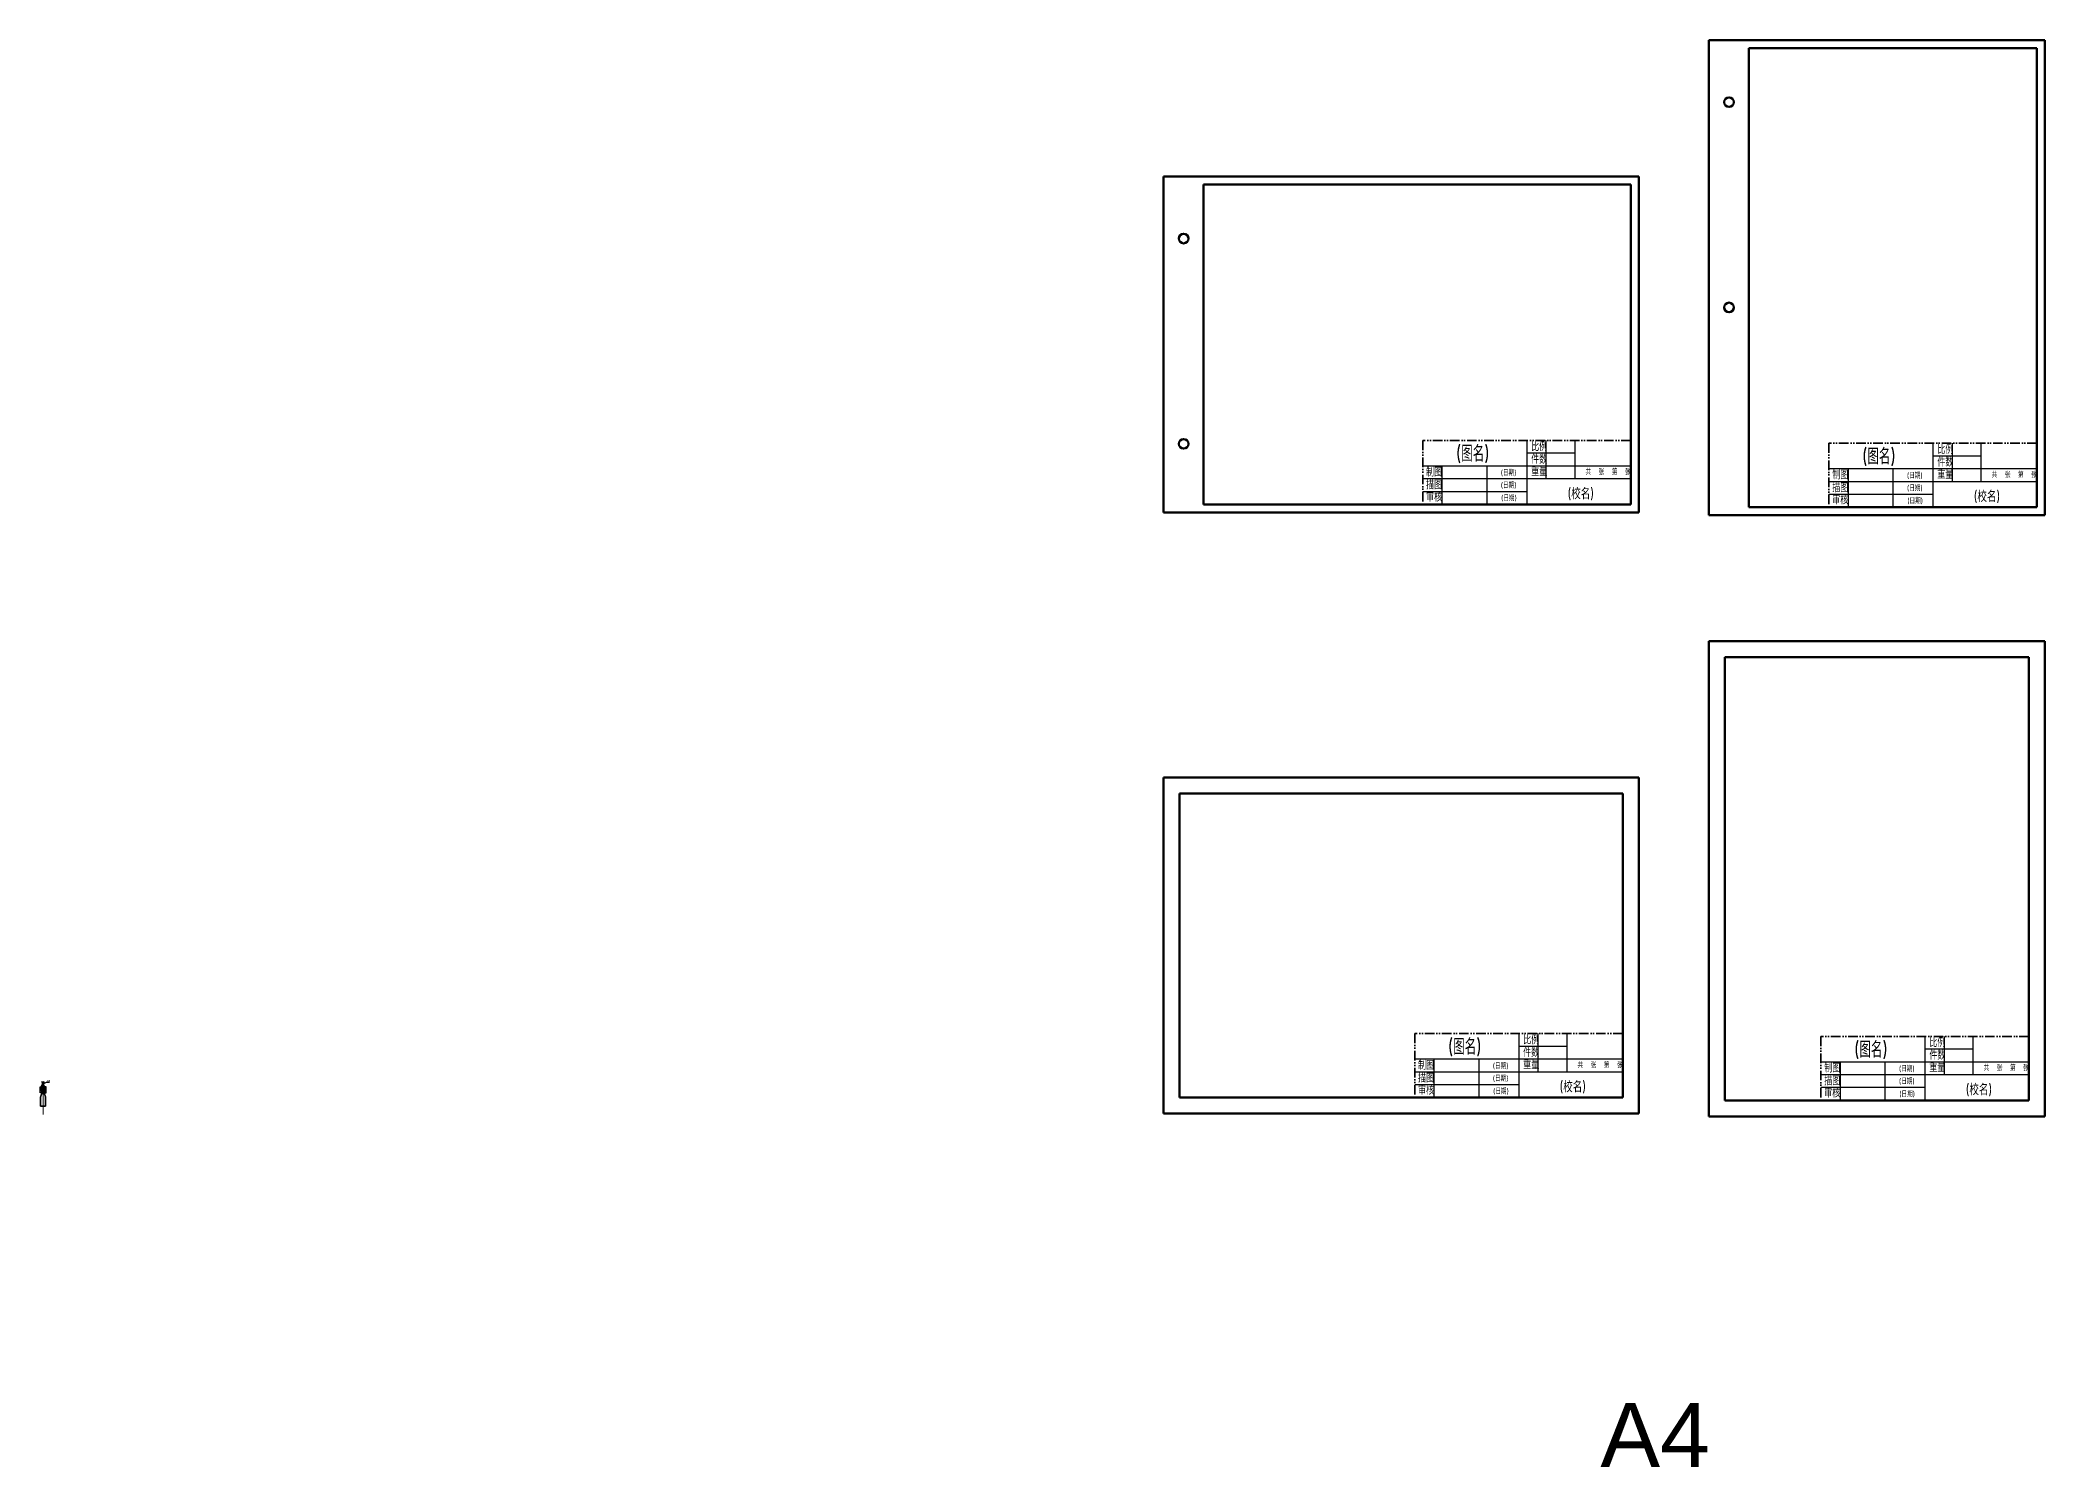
# Model space of a CAD drawing. Header units: millimetres. Extents: x -250 to 15572, y -1077 to 1720.
# Drawn here: x -250 to 1003, y -734 to 157 of the extents above; entities that cross this region are included whole.
import ezdxf

# ---------------------------------------------------------------- set-up
doc = ezdxf.new("R2010")
doc.units = ezdxf.units.MM
doc.header["$LTSCALE"] = 0.5
doc.linetypes.add('ACAD_ISO12W100', pattern=[21, 12, -3, 0, -3, 0, -3])
doc.linetypes.add('CENTER', pattern=[50.8, 31.75, -6.35, 6.35, -6.35])
doc.layers.get('0').update_dxf_attribs({"lineweight": 40})
for name, color, linetype, lineweight in [('中心线', 1, 'CENTER', 9), ('图框线', 7, 'Continuous', 100), ('粗双点画线', 7, 'ACAD_ISO12W100', 35), ('细实线', 1, 'Continuous', 25)]:
    doc.layers.add(name, color=color, linetype=linetype, lineweight=lineweight)
doc.styles.add('10#', font='gbenor.shx', dxfattribs={"height": 3.5, "bigfont": 'gbcbig.shx'})
doc.styles.add('3.5#', font='gbenor.shx', dxfattribs={"height": 3.5, "bigfont": 'gbcbig.shx'})
doc.styles.add('5#', font='gbenor.shx', dxfattribs={"height": 5, "bigfont": 'gbcbig.shx'})
doc.styles.add('7#', font='gbenor.shx', dxfattribs={"height": 7, "bigfont": 'gbcbig.shx'})
doc.styles.add('dim', font='gbeitc.shx', dxfattribs={"bigfont": 'gbcbig.shx'})

# ---------------------------------------------------------------- blocks, each defined once
blk = doc.blocks.new('标题栏')
at = {"layer": '粗双点画线'}
for p, q in [((-130, 40), (-130, 0)), ((0, 40), (-130, 40))]:
    blk.add_line(p, q, dxfattribs=at)
at = {"layer": '细实线'}
for p, q in [((-65, 40), (-65, 0)), ((-53, 40), (-53, 16)), ((-35, 40), (-35, 16)), ((-35, 32), (-65, 32)), ((0, 24), (-130, 24)), ((0, 16), (-130, 16)), ((-118, 24), (-118, 0)), ((-90, 24), (-90, 0)), ((-65, 8), (-130, 8))]:
    blk.add_line(p, q, dxfattribs=at)
at = {"layer": '细实线', "attachment_point": 1}
for s, insert, char_height, width, style in [('(图名)', (-109.1, 36.8), 10, 20.306, '10#'), ('比例', (-62.2, 38.4), 5, 16.537, '5#'), ('件数', (-62.2, 30.5), 5, 16.537, '5#'), ('制图', (-127.9, 22.5), 5, 16.537, '5#'), ('描图', (-127.9, 14.5), 5, 16.537, '5#'), ('(日期)', (-81.2, 21.5), 3.5, 21.907, '3.5#'), ('(日期)', (-81.2, 13.7), 3.5, 21.907, '3.5#'), ('重量', (-62.2, 22.9), 5, 16.537, '5#'), ('共  张  第  张', (-28.3, 22), 3.5, 44.962, '3.5#'), ('审核', (-127.9, 6.9), 5, 16.537, '5#'), ('(日期)', (-81, 5.7), 3.5, 21.907, '3.5#'), ('(校名)', (-39.4, 10.3), 7, 18.14, '7#')]:
    blk.add_mtext(s, dxfattribs=dict(at, insert=insert, char_height=char_height, width=width, style=style))
blk = doc.blocks.new('a4-1')
for p, q in [((0, 210), (0, 0)), ((297, 210), (0, 210)), ((297, 0), (297, 210)), ((0, 0), (297, 0))]:
    blk.add_line(p, q)
for centre in [(12.6, 171.2), (12.6, 42.9)]:
    blk.add_circle(centre, 3.01)
at = {"layer": '图框线'}
for p, q in [((25, 205), (25, 5)), ((292, 205), (25, 205)), ((292, 5), (292, 205)), ((25, 5), (292, 5))]:
    blk.add_line(p, q, dxfattribs=at)
blk.add_blockref('标题栏', (292, 5), dxfattribs=at)
blk = doc.blocks.new('a4-2')
for p, q in [((0, 297), (0, 0)), ((210, 297), (0, 297)), ((210, 0), (210, 297)), ((0, 0), (210, 0))]:
    blk.add_line(p, q)
for centre in [(12.6, 258.2), (12.6, 129.9)]:
    blk.add_circle(centre, 3.01)
at = {"layer": '图框线'}
for p, q in [((205, 292), (25, 292)), ((25, 292), (25, 5)), ((205, 5), (205, 292)), ((25, 5), (205, 5))]:
    blk.add_line(p, q, dxfattribs=at)
blk.add_blockref('标题栏', (205, 5), dxfattribs=at)
blk = doc.blocks.new('a4-3')
for p, q in [((297, 210), (0, 210)), ((0, 210), (0, 0)), ((297, 0), (297, 210)), ((0, 0), (297, 0))]:
    blk.add_line(p, q)
at = {"layer": '图框线'}
for p, q in [((287, 200), (10, 200)), ((10, 200), (10, 10)), ((287, 10), (287, 200)), ((10, 10), (287, 10))]:
    blk.add_line(p, q, dxfattribs=at)
blk.add_blockref('标题栏', (287, 10), dxfattribs=at)
blk = doc.blocks.new('a4-4')
for p, q in [((210, 297), (0, 297)), ((0, 297), (0, 0)), ((210, 0), (210, 297)), ((0, 0), (210, 0))]:
    blk.add_line(p, q)
at = {"layer": '图框线'}
for p, q in [((200, 287), (10, 287)), ((10, 287), (10, 10)), ((200, 10), (200, 287)), ((10, 10), (200, 10))]:
    blk.add_line(p, q, dxfattribs=at)
blk.add_blockref('标题栏', (200, 10), dxfattribs=at)

msp = doc.modelspace()

# ---------------------------------------------------------------- linework, layer by layer
at = {"layer": '中心线'}
msp.add_line((-247.73, -514.14), (-247.73, -493.41), dxfattribs=at)
at = {"layer": '粗双点画线'}
for p, q in [((-248.25, -496.87), (-248.67, -496.56)), ((-248.67, -496.56), (-248.67, -497.76)), ((-248.25, -497.45), (-248.67, -497.76)), ((-248.02, -498.22), (-248.33, -498.64)), ((-248.33, -498.64), (-247.15, -498.64)), ((-248.25, -496.87), (-248.25, -497.45)), ((-247.23, -498.91), (-248.23, -498.91)), ((-248.02, -498.22), (-247.46, -498.22)), ((-247.94, -494.76), (-247.52, -494.45)), ((-247.94, -495.34), (-247.94, -494.76)), ((-247.94, -495.34), (-247.52, -495.65)), ((-247.52, -495.65), (-247.52, -494.45)), ((-247.46, -498.22), (-247.15, -498.64)), ((-247.21, -496.88), (-246.79, -496.57)), ((-247.21, -497.45), (-247.21, -496.88)), ((-247.21, -497.45), (-246.79, -497.76)), ((-246.79, -497.76), (-246.79, -496.57)), ((-249.33, -503.55), (-249.33, -508.91)), ((-249.33, -508.91), (-246.13, -508.91)), ((-246.13, -503.55), (-246.13, -508.91))]:
    msp.add_line(p, q, dxfattribs=at)
msp.add_arc((0, 0), 4, 0, 0, dxfattribs=at)
for points in [[(-249.33, -503.55), (-249.12, -502.42), (-248.5, -501.87), (-248.23, -498.91), (-248.23, -498.91)], [(-246.13, -503.55), (-246.34, -502.42), (-246.96, -501.87), (-247.23, -498.91), (-247.23, -498.91)]]:
    msp.add_open_spline(points, degree=3, knots=[18.3045983, 18.3045983, 18.3045983, 18.3045983, 55.7185922, 121.9961212, 121.9961212, 121.9961212, 121.9961212], dxfattribs=at)
at = {"layer": '细实线'}
for p, q in [((-249.59, -500.58), (-249.59, -496.82)), ((-249.59, -496.82), (-248.67, -496.82)), ((-248.45, -500.58), (-249.59, -500.58)), ((-249.25, -497.88), (-249.25, -497.18)), ((-249.25, -497.18), (-248.67, -497.18)), ((-249.25, -497.88), (-248.67, -497.88)), ((-248.99, -499.89), (-248.99, -497.88)), ((-248.34, -499.89), (-248.99, -499.89)), ((-248.67, -496.39), (-247.99, -495.51)), ((-248.67, -498.42), (-248.67, -496.39)), ((-248.48, -498.64), (-248.67, -498.42)), ((-247.99, -494.25), (-248.65, -493.82)), ((-248.48, -498.64), (-247.73, -498.64)), ((-247.73, -496.12), (-248.25, -496.8)), ((-248.25, -496.8), (-248.25, -497.56)), ((-247.99, -495.51), (-247.99, -494.25)), ((-247.73, -496.12), (-247.21, -496.8)), ((-246.98, -498.64), (-247.73, -498.64)), ((-247.65, -495.1), (-245.49, -494.06)), ((-247.47, -494.25), (-246.82, -493.82)), ((-247.47, -495.51), (-247.47, -494.25)), ((-246.79, -496.39), (-247.47, -495.51)), ((-247.21, -496.8), (-247.21, -497.56)), ((-247.12, -499.89), (-246.47, -499.89)), ((-247.01, -500.58), (-245.87, -500.58)), ((-246.98, -498.64), (-246.79, -498.42)), ((-246.79, -498.42), (-246.79, -496.39)), ((-245.87, -496.82), (-246.79, -496.82)), ((-246.21, -497.18), (-246.79, -497.18)), ((-246.21, -497.88), (-246.79, -497.88)), ((-246.47, -499.89), (-246.47, -497.88)), ((-246.21, -497.88), (-246.21, -497.18)), ((-245.87, -500.58), (-245.87, -496.82)), ((-245.49, -494.06), (-243.61, -494.06))]:
    msp.add_line(p, q, dxfattribs=at)
msp.add_arc((-247.73, -493.41), 4.18, 262.83704, 277.16296, dxfattribs=at)

# ---------------------------------------------------------------- block references
at = {"layer": '图框线'}
for name, p in [('a4-2', (793.18, -139.7)), ('a4-1', (452.37, -137.94)), ('a4-4', (793.18, -515.42)), ('a4-3', (452.37, -513.67))]:
    msp.add_blockref(name, p, dxfattribs=at)

# ---------------------------------------------------------------- texts
at = {"layer": '图框线', "insert": (725.44, -694.44), "char_height": 40, "width": 57.937, "attachment_point": 1, "style": '10#'}
msp.add_mtext('{\\fArial|b0|i0|c0|p32;A4}', dxfattribs=at)
at = {"layer": '细实线', "insert": (-244.61, -493.33), "char_height": 1, "attachment_point": 5, "style": 'dim'}
msp.add_mtext('瓶盖', dxfattribs=at)

doc.saveas('drawing.dxf')
